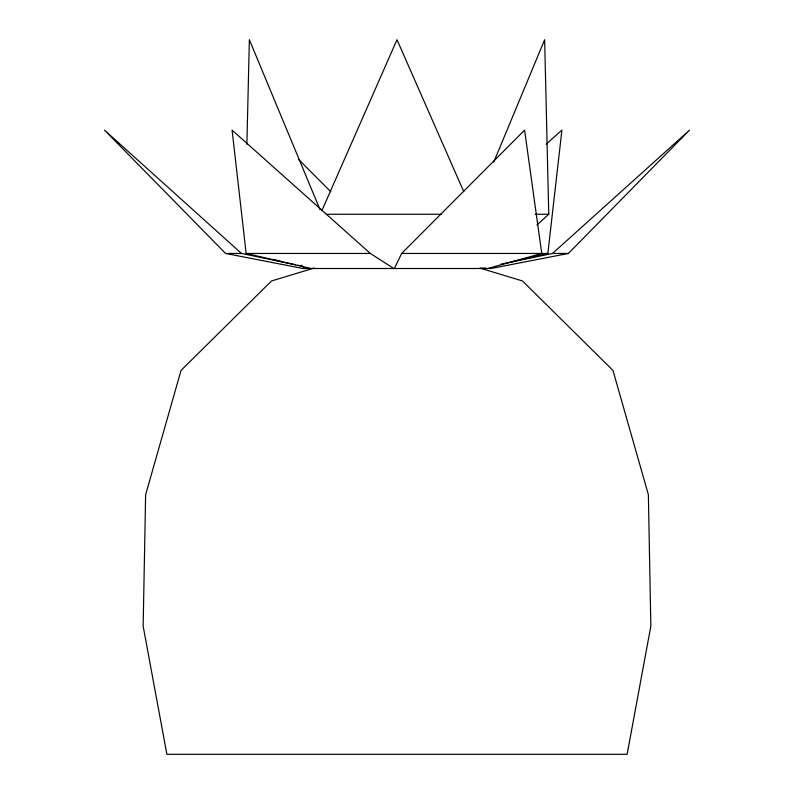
<?xml version="1.0" encoding="UTF-8"?>
<svg xmlns="http://www.w3.org/2000/svg" width="794" height="794" viewBox="0 0 794 794"><rect width="100%" height="100%" fill="white"/><g stroke="black" fill="none" stroke-linecap="round" stroke-linejoin="round"><path stroke-width="1.19" d="M246.894 144.19L249.356 39.7L320.061 209.725M511.812 261.812L547.85 253.455L561.904 130.147L546.242 144.121M493.739 162.115L544.644 39.7L548.753 214.261L536.982 224.94M321.788 210.857L397 39.7L463.746 191.592M487.754 268.501L541.756 253.455L524.586 130.147L401.665 253.455L394.36 268.501L490.95 268.501L568.415 253.455L689.49 130.147L552.515 253.455L500.796 264.233M314.116 268.054L271.488 280.987L181.032 370.431L145.63 494.692L143.158 626.178L166.879 754.3L627.121 754.3L650.842 626.178L648.37 494.692L612.968 370.431L522.512 280.987L479.884 268.054M482.99 268.501L485.392 267.935M480.35 268.501L482.762 267.995M326.483 214.261L441.543 214.261M535.364 214.261L548.753 214.261M241.485 253.455L104.51 130.147L225.585 253.455L241.485 253.455L295.606 264.739M370.351 253.455L232.096 130.147L246.15 253.455L370.351 253.455L393.804 268.501L303.05 268.501L225.585 253.455M401.665 253.455L547.85 253.455M552.515 253.455L568.415 253.455M298.008 265.236L301.621 265.99M246.15 253.455L311.01 268.501M273.374 259.34L281.592 261.633M303.894 267.846L306.246 268.501M301.383 265.206L305.005 268.501M298.842 159.673L330.87 191.801"/></g></svg>
